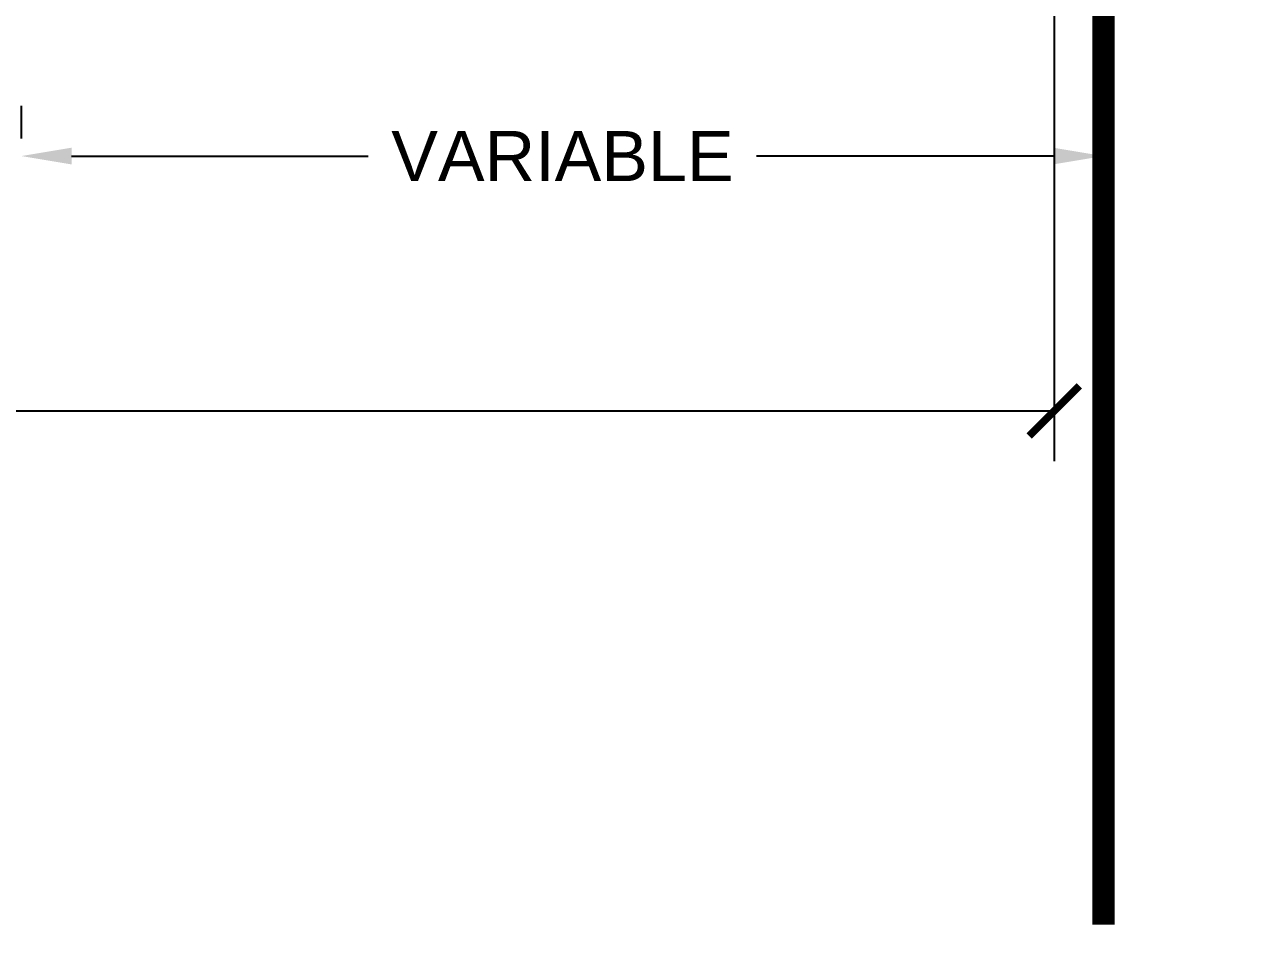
# Model space of a CAD drawing. Header units: metres. Extents: x 668617 to 675126, y 2286318 to 2293677.
# Drawn here: x 672283.104 to 672287.47, y 2287818.358 to 2287821.631 of the extents above; entities that cross this region are included whole.
import ezdxf

# ---------------------------------------------------------------- set-up
doc = ezdxf.new("R2010")
doc.units = ezdxf.units.M
doc.header["$MEASUREMENT"] = 0
doc.layers.add('DMTG_SECCIONES_VIALES', color=250, linetype='Continuous')
doc.styles.get("Standard").update_dxf_attribs({"font": 'arial.ttf'})
doc.dimstyles.get("Standard").update_dxf_attribs({"dimtxt": 0.18, "dimasz": 0.18, "dimexe": 0.18, "dimexo": 0.0625, "dimgap": 0.09, "dimtad": 0, "dimtih": 1, "dimtoh": 1, "dimdec": 4, "dimzin": 0, "dimdsep": 46, "dimtxsty": 'Standard', "dimcen": 0.09, "dimadec": 0, "dimazin": 0, "dimtfac": 1, "dimtdec": 4, "dimtofl": 0, "dimtmove": 0, "dimatfit": 3, "dimfxl": 1, "dimtolj": 1, "dimtzin": 0, "dimarcsym": 0})

# ---------------------------------------------------------------- blocks, each defined once
blk = doc.blocks.new('*D404')
at = {"layer": 'Defpoints', "color": 0, "transparency": 16777216}
for p in [(672283.0935, 2287821.1577), (672286.98, 2287821.1577), (672286.98, 2287821.1577)]:
    blk.add_point(p, dxfattribs=at)
at = {"layer": 'DMTG_SECCIONES_VIALES', "color": 0, "lineweight": -2, "transparency": 16777216}
for p, q in [((672283.0935, 2287821.2202), (672283.0935, 2287821.3377)), ((672286.98, 2287821.2202), (672286.98, 2287821.3377)), ((672283.2735, 2287821.1577), (672284.3391, 2287821.1577)), ((672286.8, 2287821.1577), (672285.7344, 2287821.1577))]:
    blk.add_line(p, q, dxfattribs=at)
at = {"layer": 'DMTG_SECCIONES_VIALES', "color": 0, "transparency": 16777216}
for points in [[(672283.2735, 2287821.1877), (672283.2735, 2287821.1277), (672283.0935, 2287821.1577)], [(672286.8, 2287821.1877), (672286.8, 2287821.1277), (672286.98, 2287821.1577)]]:
    blk.add_solid(points, dxfattribs=at)
at = {"layer": 'DMTG_SECCIONES_VIALES', "color": 0, "transparency": 16777216, "insert": (672285.0368, 2287821.1577), "char_height": 0.18, "attachment_point": 5}
blk.add_mtext('\\A1;VARIABLE', dxfattribs=at)
blk = doc.blocks.new('_ArchTick')
at = {"color": 0, "linetype": 'ByBlock', "const_width": 0.15}
blk.add_lwpolyline([(-0.5, -0.5), (0.5, 0.5)], dxfattribs=at)
blk = doc.blocks.new('*D402')
at = {"layer": 'Defpoints', "color": 0, "transparency": 16777216}
for p in [(672246.3035, 2287822.7967), (672286.8035, 2287822.7967), (672286.8035, 2287820.242)]:
    blk.add_point(p, dxfattribs=at)
at = {"layer": 'DMTG_SECCIONES_VIALES', "color": 0, "lineweight": -2, "transparency": 16777216}
for p, q in [((672246.3035, 2287822.7342), (672246.3035, 2287820.062)), ((672286.8035, 2287822.7342), (672286.8035, 2287820.062)), ((672246.3035, 2287820.242), (672266.1565, 2287820.242)), ((672286.8035, 2287820.242), (672266.9506, 2287820.242))]:
    blk.add_line(p, q, dxfattribs=at)
at = {"layer": 'DMTG_SECCIONES_VIALES', "color": 0, "lineweight": -2, "transparency": 16777216, "xscale": 0.18, "yscale": 0.18, "zscale": 0.18, "rotation": 180}
blk.add_blockref('_ArchTick', (672246.3035, 2287820.242), dxfattribs=at)
at = {"layer": 'DMTG_SECCIONES_VIALES', "color": 0, "lineweight": -2, "transparency": 16777216, "xscale": 0.18, "yscale": 0.18, "zscale": 0.18}
blk.add_blockref('_ArchTick', (672286.8035, 2287820.242), dxfattribs=at)
at = {"layer": 'DMTG_SECCIONES_VIALES', "color": 0, "transparency": 16777216, "insert": (672266.5535, 2287820.242), "char_height": 0.18, "attachment_point": 5}
blk.add_mtext('\\A1;40.50', dxfattribs=at)

msp = doc.modelspace()

# ---------------------------------------------------------------- linework, layer by layer
at = {"layer": 'DMTG_SECCIONES_VIALES', "const_width": 0.08}
msp.add_lwpolyline([(672287.09724, 2287828.64673), (672287.09724, 2287823.01801), (672286.68542, 2287822.73176), (672287.39178, 2287822.37251), (672286.97996, 2287822.08626), (672286.97996, 2287818.39775)], dxfattribs=at)

# ---------------------------------------------------------------- dimensions: what is measured, and where the dimension line sits
at = {"layer": 'DMTG_SECCIONES_VIALES'}
dim = msp.add_linear_dim(base=(672286.80355, 2287820.242), p1=(672246.30355, 2287822.79673), p2=(672286.80355, 2287822.79673), dimstyle='Standard', override={"dimdec": 2, "dimblk1": 'ArchTick', "dimblk2": 'ArchTick', "dimsah": 1}, dxfattribs=at)
dim.commit()
dim.dimension.update_dxf_attribs({"geometry": '*D402', "text_midpoint": (672266.55355, 2287820.242)})
dim = msp.add_linear_dim(base=(672286.97996, 2287821.15768), p1=(672283.09355, 2287821.15768), p2=(672286.97996, 2287821.15768), text='VARIABLE', dimstyle='Standard', dxfattribs=at)
dim.commit()
dim.dimension.update_dxf_attribs({"geometry": '*D404', "text_midpoint": (672285.03675, 2287821.15768)})

doc.saveas('drawing.dxf')
